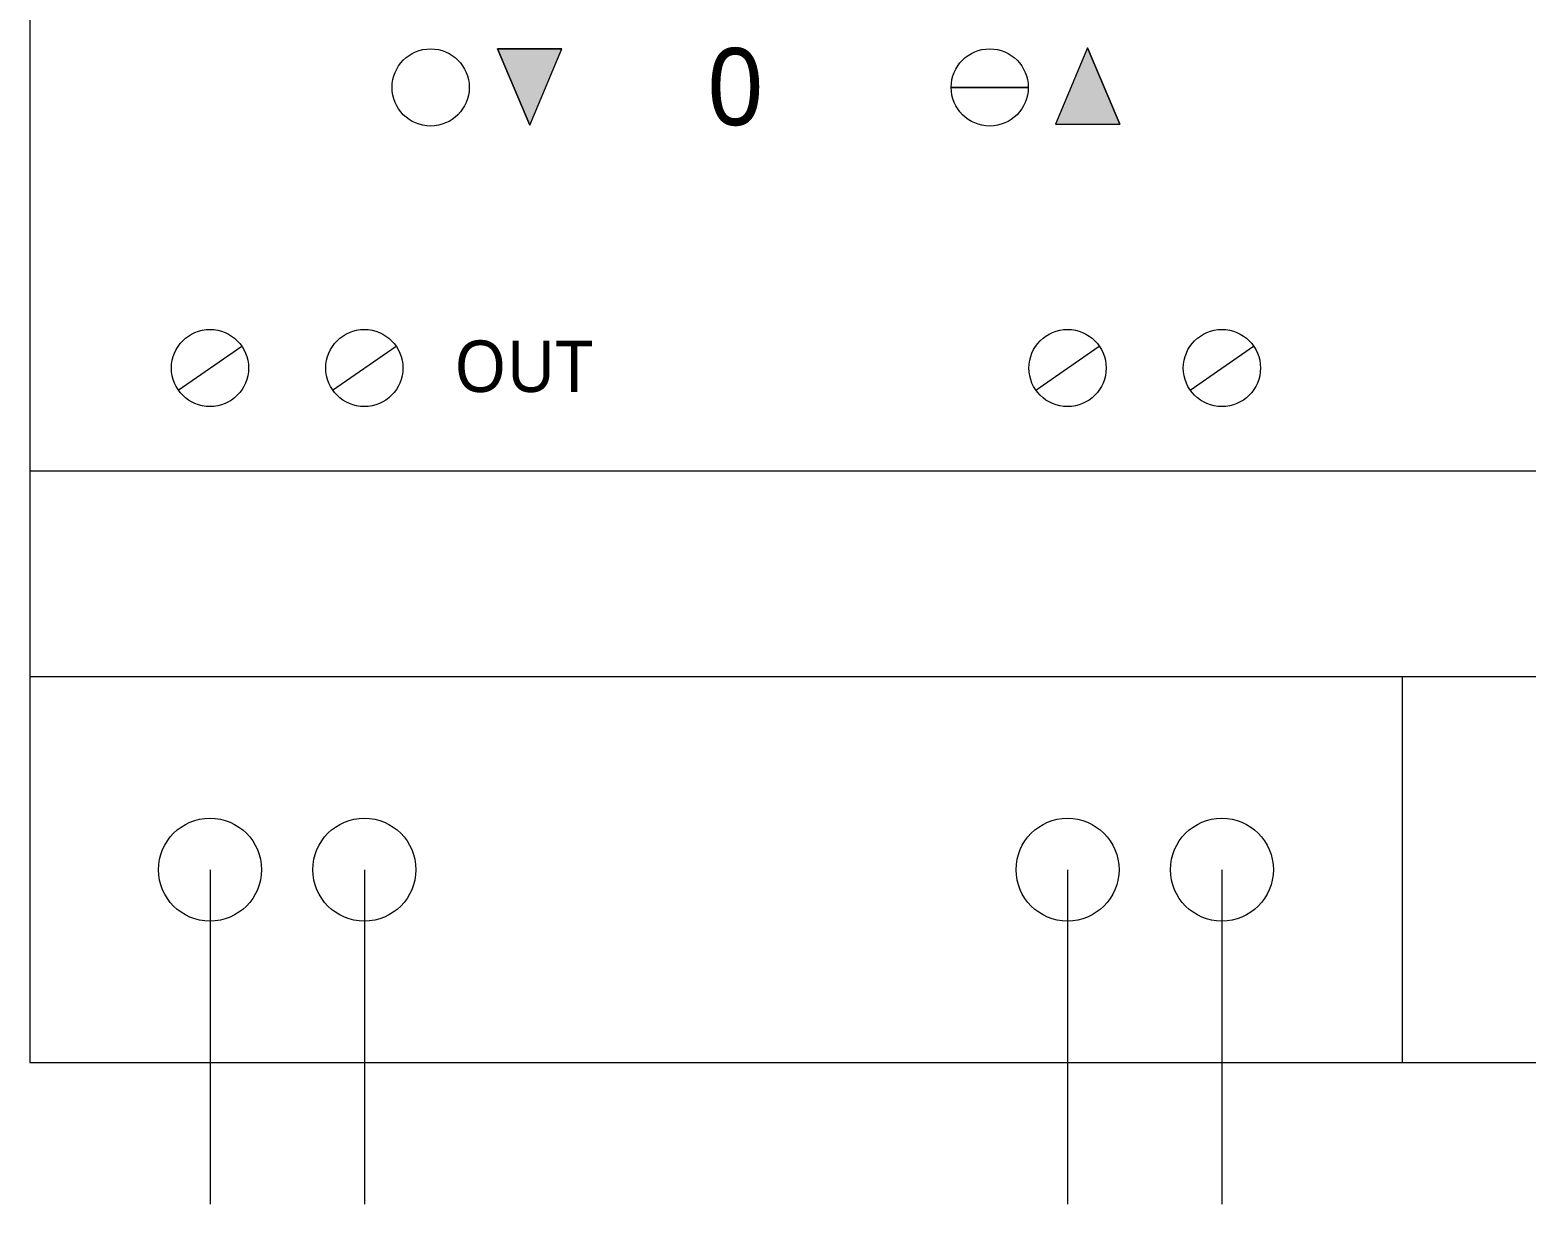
# Model space of a CAD drawing. Header units: millimetres. Extents: x 327 to 487, y 162 to 263.
# Drawn here: x 327.4 to 385.6, y 161.6 to 207.3 of the extents above; entities that cross this region are included whole.
import ezdxf

# ---------------------------------------------------------------- set-up
doc = ezdxf.new("R2010")
doc.units = ezdxf.units.MM
doc.header["$LTSCALE"] = 0.5
doc.layers.get('0').update_dxf_attribs({"lineweight": 5})
doc.styles.add('@Malgun Gothic', font='malgun.ttf')

msp = doc.modelspace()

# ---------------------------------------------------------------- hatches: boundary and pattern name
at = {"linetype": 'Continuous', "lineweight": 5, "transparency": 33554687}
h = msp.add_hatch(color=256, dxfattribs=at)
h.set_gradient(color1=(255, 255, 255))
h.paths.add_polyline_path([(348.111, 206.554), (345.611, 206.554), (346.861, 203.585)])
h = msp.add_hatch(color=256, dxfattribs=at)
h.set_gradient(color1=(255, 255, 255))
h.paths.add_polyline_path([(368.548, 206.594), (367.298, 203.626), (369.798, 203.626)])
h = msp.add_hatch(color=256, dxfattribs=at)
h.set_gradient(color1=(255, 0, 0), color2=(255, 0, 0))
h.paths.add_polyline_path([(366.242, 205.054), (363.242, 205.054)])

# ---------------------------------------------------------------- linework, layer by layer
at = {"color": 7, "lineweight": 15}
for p, q in [((327.434, 257.145), (327.434, 167.145)), ((327.434, 257.145), (327.434, 167.145)), ((345.611, 206.554), (348.111, 206.554)), ((346.861, 203.585), (345.611, 206.554)), ((346.861, 203.585), (348.111, 206.554)), ((368.548, 206.594), (367.298, 203.626)), ((368.548, 206.594), (369.798, 203.626)), ((367.298, 203.626), (369.798, 203.626)), ((333.201, 193.291), (335.667, 195)), ((339.201, 193.291), (341.667, 195)), ((366.535, 193.291), (369, 195)), ((372.535, 193.291), (375, 195)), ((327.434, 190.145), (487.434, 190.145)), ((327.434, 190.145), (487.434, 190.145)), ((487.434, 182.145), (327.434, 182.145)), ((487.434, 182.145), (327.434, 182.145)), ((380.767, 182.145), (380.767, 167.145)), ((334.434, 174.645), (334.434, 161.645)), ((340.434, 174.645), (340.434, 161.645)), ((367.767, 174.645), (367.767, 161.645)), ((373.767, 174.645), (373.767, 161.645)), ((327.434, 167.145), (487.434, 167.145))]:
    msp.add_line(p, q, dxfattribs=at)
at = {"color": 7, "lineweight": 5, "flags": 128}
for points in [[(348.111, 206.554), (345.611, 206.554), (346.861, 203.585)], [(368.548, 206.594), (367.298, 203.626), (369.798, 203.626)], [(366.242, 205.054), (363.242, 205.054), (363.242, 205.054), (366.242, 205.054)]]:
    msp.add_lwpolyline(points, close=True, dxfattribs=at)
at = {"flags": 128}
for points in [[(348.111, 206.554), (345.611, 206.554), (346.861, 203.585)], [(368.548, 206.594), (367.298, 203.626), (369.798, 203.626)], [(366.242, 205.054), (363.242, 205.054), (363.242, 205.054), (366.242, 205.054)]]:
    msp.add_lwpolyline(points, close=True, dxfattribs=at)
at = {"color": 7, "lineweight": 15}
for centre, radius in [((343.009, 205.054), 1.5), ((364.742, 205.054), 1.5), ((334.434, 194.145), 1.5), ((340.434, 194.145), 1.5), ((367.767, 194.145), 1.5), ((373.767, 194.145), 1.5), ((334.434, 174.645), 2), ((340.434, 174.645), 2), ((367.767, 174.645), 2), ((373.767, 174.645), 2)]:
    msp.add_circle(centre, radius, dxfattribs=at)

# ---------------------------------------------------------------- texts
at = {"attachment_point": 7, "style": '@Malgun Gothic'}
for s, insert, char_height, line_spacing_factor in [('0', (353.737, 203.544), 3, 0.672032), ('OUT', (343.926, 193.187), 2, 1.008043)]:
    msp.add_mtext(s, dxfattribs=dict(at, insert=insert, char_height=char_height, line_spacing_factor=line_spacing_factor))

doc.saveas('drawing.dxf')
